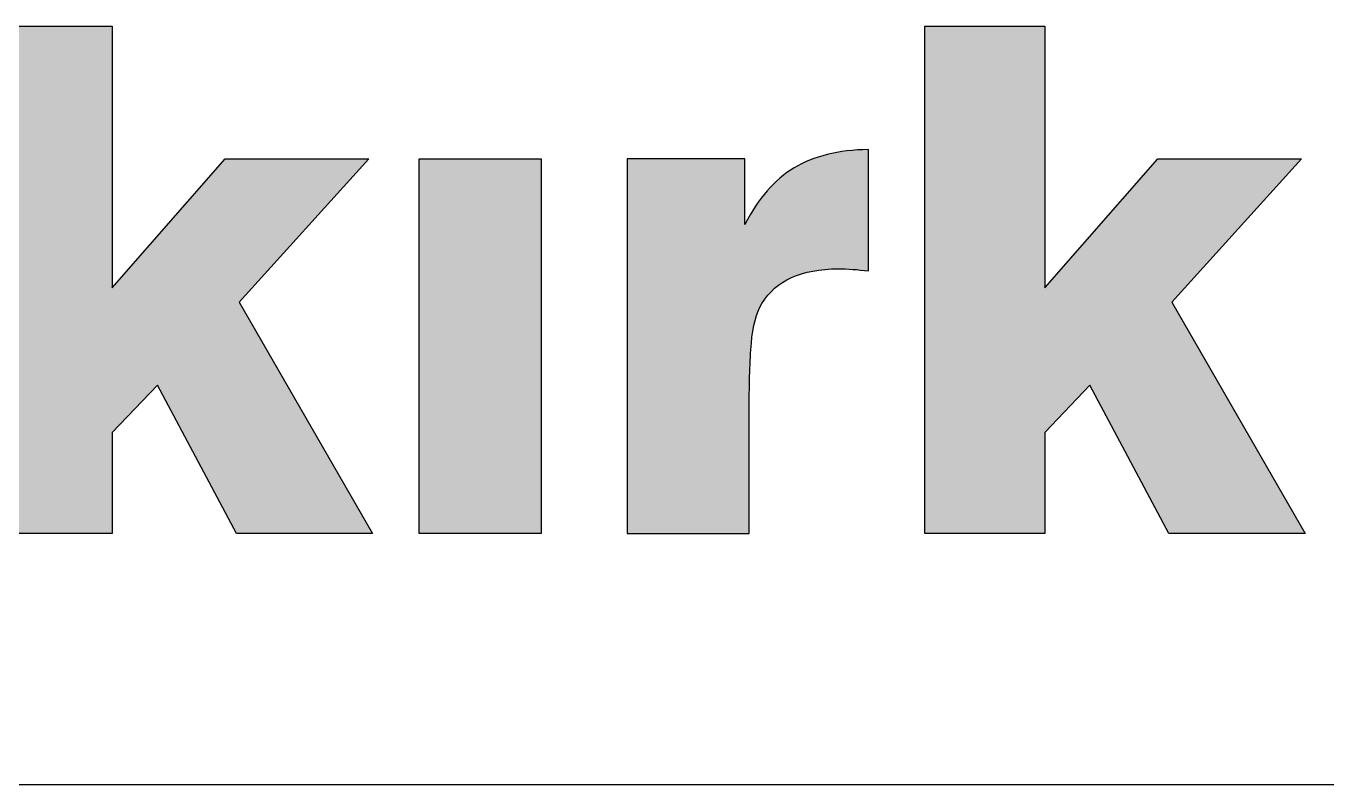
# Model space of a CAD drawing. Extents: x 58467 to 79089, y -33726 to -17391.
# Drawn here: x 74947.8 to 75268.4, y -21926 to -21739.1 of the extents above; entities that cross this region are included whole.
import ezdxf

# ---------------------------------------------------------------- set-up
doc = ezdxf.new("R2010")
doc.units = 0
doc.header["$LTSCALE"] = 100

# ---------------------------------------------------------------- blocks, each defined once
blk = doc.blocks.new('logo')
at = {"true_color": 0x231f20}
h = blk.add_hatch(color=250, dxfattribs=at)
h.dxf.hatch_style = 2
h.paths.add_polyline_path([(0, 20.346), (4.81, 20.346), (4.81, 9.848), (9.338, 15.025), (15.11, 15.025), (9.903, 9.281), (15.252, 0), (9.79, 0), (6.621, 5.942), (4.81, 4.047), (4.81, 0), (0, 0)])
h = blk.add_hatch(color=250, dxfattribs=at)
h.dxf.hatch_style = 2
h.paths.add_polyline_path([(37.408, 20.346), (42.218, 20.346), (42.218, 9.848), (46.747, 15.025), (52.519, 15.025), (47.311, 9.281), (52.66, 0), (47.198, 0), (44.03, 5.942), (42.218, 4.047), (42.218, 0), (37.408, 0)])
h = blk.add_hatch(color=250, dxfattribs=at)
h.dxf.hatch_style = 2
edge = h.paths.add_edge_path()
edge.add_spline(control_points=[(25.467, 15.026), (25.467, 15.026), (30.192, 15.026), (30.192, 15.026), (30.192, 15.026), (30.192, 12.394), (30.192, 12.394), (30.721, 13.431), (31.377, 14.186), (32.159, 14.658), (32.943, 15.129), (33.936, 15.374), (35.145, 15.393), (35.145, 15.393), (35.145, 10.526), (35.145, 10.526), (34.711, 10.584), (34.305, 10.611), (33.927, 10.611), (32.456, 10.611), (31.438, 10.149), (30.872, 9.224), (30.646, 8.848), (30.504, 8.314), (30.447, 7.626), (30.39, 6.937), (30.362, 6.074), (30.362, 5.038), (30.362, 5.038), (30.362, 0), (30.362, 0), (30.362, 0), (25.467, 0), (25.467, 0), (25.467, 0), (25.467, 15.026), (25.467, 15.026)], knot_values=[0, 0, 0, 0, 1, 1, 1, 2, 2, 2, 3, 3, 3, 4, 4, 4, 5, 5, 5, 6, 6, 6, 7, 7, 7, 8, 8, 8, 9, 9, 9, 10, 10, 10, 11, 11, 11, 12, 12, 12, 12], degree=3, periodic=0)
h = blk.add_hatch(color=250, dxfattribs=at)
h.dxf.hatch_style = 2
h.paths.add_polyline_path([(17.12, 15.025), (22.015, 15.025), (22.015, 0), (17.12, 0)])
for points in [[(0, 20.346), (4.81, 20.346), (4.81, 9.848), (9.338, 15.025), (15.11, 15.025), (9.903, 9.281), (15.252, 0), (9.79, 0), (6.621, 5.942), (4.81, 4.047), (4.81, 0), (0, 0)], [(37.408, 20.346), (42.218, 20.346), (42.218, 9.848), (46.747, 15.025), (52.519, 15.025), (47.311, 9.281), (52.66, 0), (47.198, 0), (44.03, 5.942), (42.218, 4.047), (42.218, 0), (37.408, 0)], [(17.12, 15.025), (22.015, 15.025), (22.015, 0), (17.12, 0)]]:
    blk.add_lwpolyline(points, close=True)
blk.add_open_spline([(25.467, 15.026), (25.467, 15.026), (30.192, 15.026), (30.192, 15.026), (30.192, 15.026), (30.192, 12.394), (30.192, 12.394), (30.721, 13.431), (31.377, 14.186), (32.159, 14.658), (32.943, 15.129), (33.936, 15.374), (35.145, 15.393), (35.145, 15.393), (35.145, 10.526), (35.145, 10.526), (34.711, 10.584), (34.305, 10.611), (33.927, 10.611), (32.456, 10.611), (31.438, 10.149), (30.872, 9.224), (30.646, 8.848), (30.504, 8.314), (30.447, 7.626), (30.39, 6.937), (30.362, 6.074), (30.362, 5.038), (30.362, 5.038), (30.362, 0), (30.362, 0), (30.362, 0), (25.467, 0), (25.467, 0), (25.467, 0), (25.467, 15.026), (25.467, 15.026)], degree=3, knots=[0, 0, 0, 0, 1, 1, 1, 2, 2, 2, 3, 3, 3, 4, 4, 4, 5, 5, 5, 6, 6, 6, 7, 7, 7, 8, 8, 8, 9, 9, 9, 10, 10, 10, 11, 11, 11, 12, 12, 12, 12])

msp = doc.modelspace()

# ---------------------------------------------------------------- linework, layer by layer
msp.add_line((75892.05, -21926.03), (74564.59, -21926.03))

# ---------------------------------------------------------------- block references
at = {"xscale": 6.144, "yscale": 6.144, "zscale": 6.144}
msp.add_blockref('logo', (74939.5, -21864.1), dxfattribs=at)

doc.saveas('drawing.dxf')
